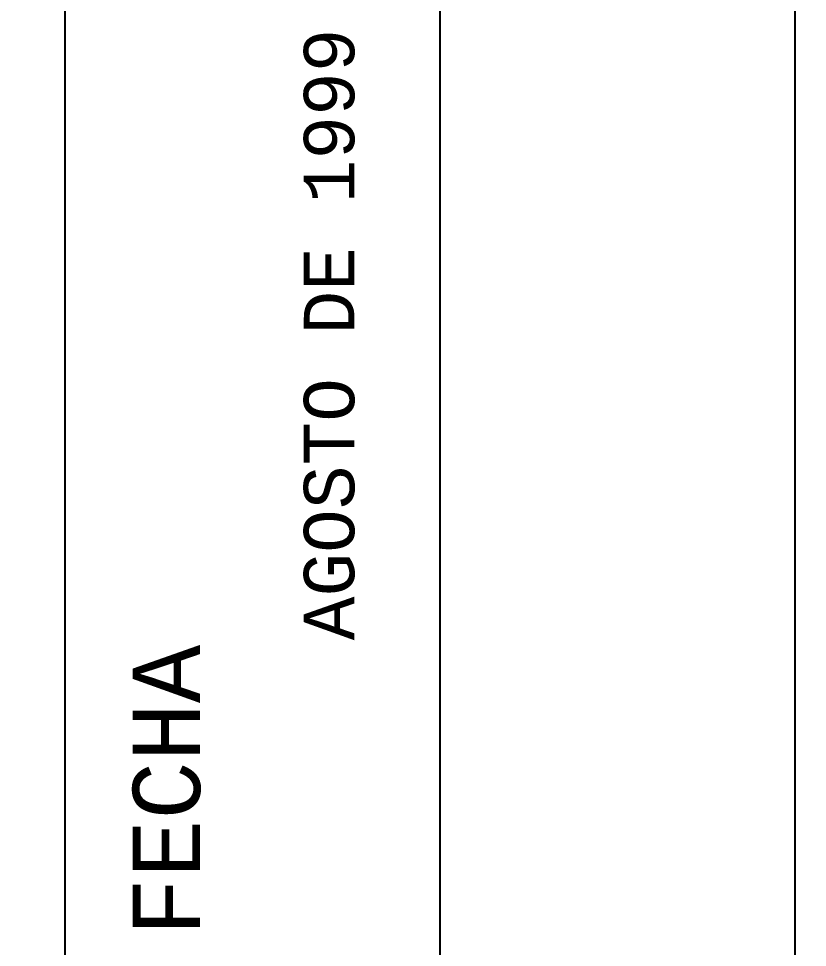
# Model space of a CAD drawing. Extents: x 730354 to 731930, y 4378581 to 4379608.
# Drawn here: x 730562.42 to 730585.85, y 4379562.78 to 4379590.37 of the extents above; entities that cross this region are included whole.
import ezdxf
from ezdxf.enums import TextEntityAlignment as Align

# ---------------------------------------------------------------- set-up
doc = ezdxf.new("R2010")
doc.units = 0
doc.header["$MEASUREMENT"] = 0
doc.linetypes.add('DASHED', pattern=[0.75, 0.5, -0.25])
doc.layers.get('0').update_dxf_attribs({"linetype": 'CONTINUOUS'})
doc.styles.add('MONOTXT', font='MONOTXT', dxfattribs={"height": 0.2})

msp = doc.modelspace()

# ---------------------------------------------------------------- linework, layer by layer
at = {"color": 7, "linetype": 'CONTINUOUS'}
msp.add_line((730574.94, 4379475.2), (730574.94, 4379594.48), dxfattribs=at)
msp.add_lwpolyline([(730563.8, 4379428.19), (730563.8, 4379594.5), (730585.47, 4379594.5), (730585.47, 4379428.19)], close=True, dxfattribs=at)

# ---------------------------------------------------------------- texts
at = {"color": 7, "linetype": 'DASHED', "style": 'MONOTXT'}
for s, height, p in [('AGOSTO DE 1999', 1.5, (730571.64, 4379580.99)), ('FECHA', 2, (730566.81, 4379567.44))]:
    msp.add_text(s, height=height, rotation=90, dxfattribs=at).set_placement(p, align=Align.MIDDLE)

# ---------------------------------------------------------------- meshes
at = {"color": 7, "linetype": 'CONTINUOUS'}
mesh = msp.add_polyface(dxfattribs=at)
corners = [(730354.5, 4378581), (730354.5, 4378581), (730354.5, 4378771.962), (730662.5, 4378581), (730354.5, 4378946.493), (730944, 4378581), (730354.5, 4379607.5), (730944, 4379242.007), (730944, 4379607.5)]
mesh.append_faces([[corners[k] for k in face] for face in [(0, 1, 3, 2), (2, 3, 5, 4), (4, 5, 7, 6), (6, 7, 8, 8)]], dxfattribs={"vtx0": -1, "vtx2": -1, "color": 7})
mesh = msp.add_polyface(dxfattribs=at)
corners = [(730364.5, 4379421), (730364.5, 4379421), (730364.5, 4379595.271), (730645.58, 4379421), (730364.5, 4379601.5), (730645.58, 4379427.229), (730645.58, 4379601.5)]
mesh.append_faces([[corners[k] for k in face] for face in [(0, 1, 3, 2), (2, 3, 5, 4), (4, 5, 6, 6)]], dxfattribs={"vtx0": -1, "vtx2": -1, "color": 7})

doc.saveas('drawing.dxf')
